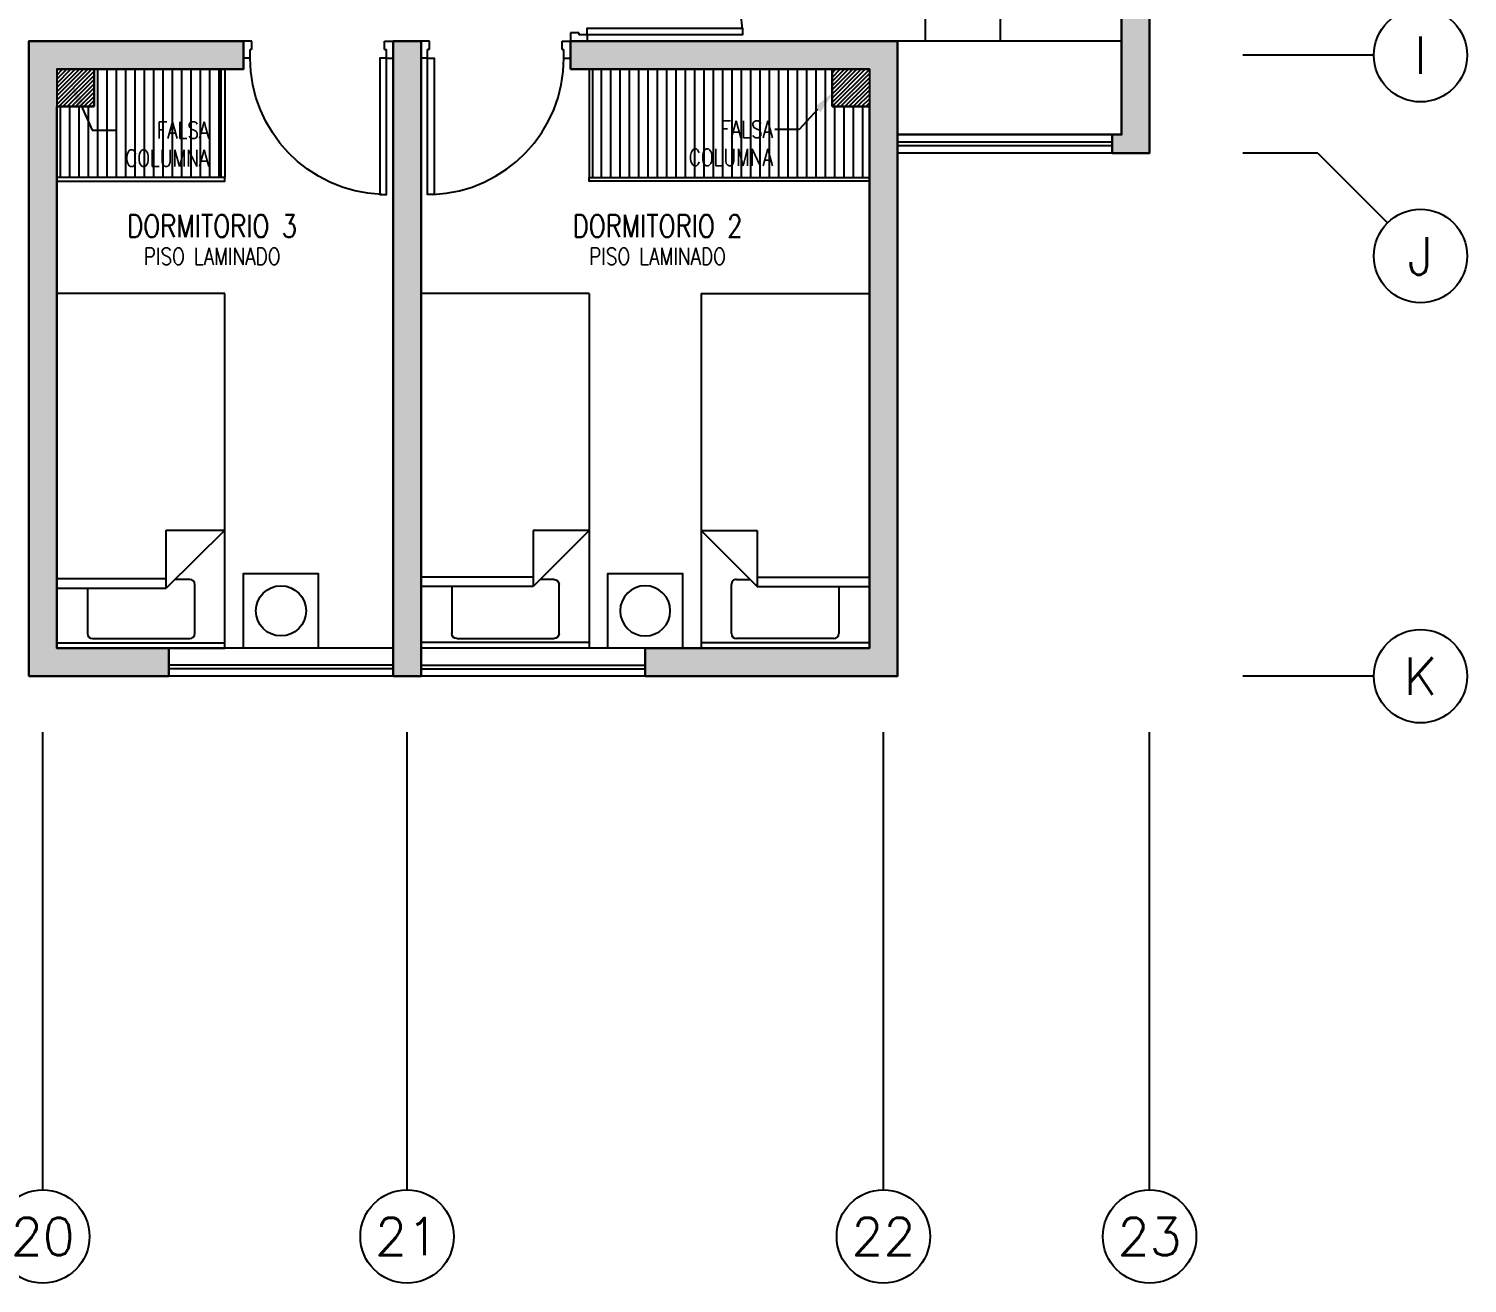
# Model space of a CAD drawing. Header units: millimetres. Extents: x -3 to 53, y -269 to 39.
# Drawn here: x 44.05 to 51.75, y -69.5 to -62.79 of the extents above; entities that cross this region are included whole.
import ezdxf
from ezdxf import colors
from ezdxf.entities.mleader import LeaderData, LeaderLine
from ezdxf.enums import TextEntityAlignment as Align
from ezdxf.math import Vec2, Vec3

# ---------------------------------------------------------------- set-up
doc = ezdxf.new("R2010")
doc.units = ezdxf.units.MM
doc.header["$LTSCALE"] = 15
for name, pattern in [('HIDDEN2', [0.1875, 0.125, -0.0625]), ('PHANTOM', [63.5, 31.75, -6.35, 6.35, -6.35, 6.35, -6.35]), ('PHANTOM2', [1.25, 0.625, -0.125, 0.125, -0.125, 0.125, -0.125])]:
    doc.linetypes.add(name, pattern=pattern)
doc.layers.get('0').update_dxf_attribs({"color": 250})
for name, color, linetype in [('A-EJES', 251, 'PHANTOM'), ('A-EST HATCH', 250, 'Continuous'), ('A-EST PLACAS', 250, 'Continuous'), ('A-EST VIGAS', 250, 'HIDDEN2'), ('A-HATCH', 250, 'Continuous'), ('A-MOBILIARIO', 250, 'Continuous'), ('A-MURO BAJO', 251, 'Continuous'), ('A-TEXTO-ACABADO PISO', 250, 'Continuous'), ('A-TEXTO-AMBIENTE', 252, 'Continuous'), ('A-TEXTO-INDICACIONES', 250, 'Continuous'), ('DLP_MOBILIARIO FIJO', 250, 'Continuous')]:
    doc.layers.add(name, color=color, linetype=linetype)
doc.layers.add('A-MUROS', color=252, linetype='Continuous', lineweight=30)
doc.styles.add('ROMANS', font='romans.shx', dxfattribs={"width": 0.8})

# ---------------------------------------------------------------- blocks, each defined once
blk = doc.blocks.new('EST.PT')
at = {"layer": 'A-EST HATCH'}
h = blk.add_hatch(color=256, dxfattribs=at)
h.dxf.hatch_style = 1
h.paths.add_polyline_path([(39.55, -2.74), (39.55, 3.325), (38.05, 3.325), (38.05, 2.575), (37.9, 2.575), (37.9, 3.525), (39.7, 3.525), (39.7, 2.65), (41.2, 2.65), (41.2, 3.15), (41.35, 3.15), (41.35, 2.45), (39.7, 2.45), (39.7, -2.74)])
h.paths.add_polyline_path([(18.45, 7.325), (20.05, 7.325), (20.05, 10.425), (18.85, 10.425), (18.85, 10.575), (20.2, 10.575), (20.2, 7.175), (18.45, 7.175)])
h.paths.add_polyline_path([(17.65, 10.575), (17.5, 10.575), (17.5, 7.175), (17.65, 7.175)])
h.paths.add_polyline_path([(12.15, 11.05), (11.85, 11.05), (11.85, 10.9), (12, 10.9), (12, 7.825), (12.15, 7.825)])
h.paths.add_polyline_path([(15.1, 10.425), (15.1, 7.325), (16.7, 7.325), (16.7, 7.175), (14.95, 7.175), (14.95, 10.575), (16.3, 10.575), (16.3, 10.425)])
h.paths.add_polyline_path([(5.85, 10.9), (5.25, 10.9), (5.25, 11.05), (6, 11.05), (6, 7.65), (4.85, 7.65), (4.85, 7.8), (5.85, 7.8)])
h.paths.add_polyline_path([(4.05, 11.05), (4.05, 7.65), (3.9, 7.65), (3.9, 11.05)])
h.paths.add_polyline_path([(3.1, 7.8), (1.5, 7.8), (1.5, 10.9), (2.7, 10.9), (2.7, 11.05), (1.35, 11.05), (1.35, 7.65), (3.1, 7.65)])
h.paths.add_polyline_path([(5.85, -2.65), (5.25, -2.65), (5.25, -2.8), (6, -2.8), (6, 0.6), (4.85, 0.6), (4.85, 0.45), (5.85, 0.45)])
h.paths.add_polyline_path([(4.05, -2.8), (4.05, 0.6), (3.9, 0.6), (3.9, -2.8)])
h.paths.add_polyline_path([(3.1, 0.45), (1.5, 0.45), (1.5, -2.65), (2.7, -2.65), (2.7, -2.8), (1.35, -2.8), (1.35, 0.6), (3.1, 0.6)])
h.paths.add_polyline_path([(8.7, 0.7), (8.85, 0.7), (8.85, -2.65), (9, -2.65), (9, -2.8), (8.7, -2.8)])
h.paths.add_polyline_path([(18.45, 0.925), (20.05, 0.925), (20.05, -2.175), (18.85, -2.175), (18.85, -2.325), (20.2, -2.325), (20.2, 1.075), (18.45, 1.075)])
h.paths.add_polyline_path([(17.65, -2.325), (17.5, -2.325), (17.5, 1.075), (17.65, 1.075)])
h.paths.add_polyline_path([(12.15, -2.8), (11.85, -2.8), (11.85, -2.65), (12, -2.65), (12, 0.425), (12.15, 0.425)])
h.paths.add_polyline_path([(15.1, -2.175), (15.1, 0.925), (16.7, 0.925), (16.7, 1.075), (14.95, 1.075), (14.95, -2.325), (16.3, -2.325), (16.3, -2.175)])
h.paths.add_polyline_path([(31.6, 7.325), (30, 7.325), (30, 10.425), (31.2, 10.425), (31.2, 10.575), (29.85, 10.575), (29.85, 7.175), (31.6, 7.175)])
h.paths.add_polyline_path([(32.4, 10.575), (32.55, 10.575), (32.55, 7.175), (32.4, 7.175)])
h.paths.add_polyline_path([(38.2, 11.05), (38.2, 10.9), (38.05, 10.9), (38.05, 7.825), (37.9, 7.825), (37.9, 11.05)])
h.paths.add_polyline_path([(34.95, 10.425), (34.95, 7.325), (33.35, 7.325), (33.35, 7.175), (35.1, 7.175), (35.1, 10.575), (33.75, 10.575), (33.75, 10.425)])
h.paths.add_polyline_path([(39.7, 5.8), (41.35, 5.8), (41.35, 5.1), (41.2, 5.1), (41.2, 5.6), (39.7, 5.6), (39.7, 4.725), (37.9, 4.725), (37.9, 5.675), (38.05, 5.675), (38.05, 4.925), (39.55, 4.925), (39.55, 10.99), (39.7, 10.99)])
h.paths.add_polyline_path([(44.2, 10.9), (44.8, 10.9), (44.8, 11.05), (44.05, 11.05), (44.05, 7.65), (45.2, 7.65), (45.2, 7.8), (44.2, 7.8)])
h.paths.add_polyline_path([(46, 11.05), (46, 7.65), (46.15, 7.65), (46.15, 11.05)])
h.paths.add_polyline_path([(46.95, 7.8), (48.55, 7.8), (48.55, 10.9), (47.35, 10.9), (47.35, 11.05), (48.7, 11.05), (48.7, 7.65), (46.95, 7.65)])
h.paths.add_polyline_path([(46, -2.8), (46, 0.6), (46.15, 0.6), (46.15, -2.8)])
h.paths.add_polyline_path([(46.95, 0.45), (48.55, 0.45), (48.55, -2.65), (47.35, -2.65), (47.35, -2.8), (48.7, -2.8), (48.7, 0.6), (46.95, 0.6)])
h.paths.add_polyline_path([(41.35, 0.7), (41.2, 0.7), (41.2, -2.65), (41.05, -2.65), (41.05, -2.8), (41.35, -2.8)])
h.paths.add_polyline_path([(31.6, 0.925), (30, 0.925), (30, -2.175), (31.2, -2.175), (31.2, -2.325), (29.85, -2.325), (29.85, 1.075), (31.6, 1.075)])
h.paths.add_polyline_path([(32.4, -2.325), (32.55, -2.325), (32.55, 1.075), (32.4, 1.075)])
h.paths.add_polyline_path([(37.9, -2.8), (38.2, -2.8), (38.2, -2.65), (38.05, -2.65), (38.05, 0.425), (37.9, 0.425)])
h.paths.add_polyline_path([(34.95, -2.175), (34.95, 0.925), (33.35, 0.925), (33.35, 1.075), (35.1, 1.075), (35.1, -2.325), (33.75, -2.325), (33.75, -2.175)])
h.paths.add_polyline_path([(10.35, 3.525), (12.15, 3.525), (12.15, 2.575), (12, 2.575), (12, 3.325), (10.5, 3.325), (10.5, -2.74), (10.35, -2.74), (10.35, 2.45), (8.7, 2.45), (8.7, 3.15), (8.85, 3.15), (8.85, 2.65), (10.35, 2.65)])
h.paths.add_polyline_path([(44.05, -2.8), (44.05, 0.6), (45.2, 0.6), (45.2, 0.45), (44.2, 0.45), (44.2, -2.65), (44.8, -2.65), (44.8, -2.8)])
h.paths.add_polyline_path([(46.9532, 5.55), (47.1, 5.55), (47.1, 6.75), (44.95, 6.75), (44.95, 6.6), (45.4, 6.6), (45.4, 5), (45.6, 5), (45.6, 6.6), (46.95, 6.6), (46.95, 5.55)], flags=17)
h.paths.add_polyline_path([(46.9532, 2.7), (47.1, 2.7), (47.1, 1.5), (44.95, 1.5), (44.95, 1.65), (45.4, 1.65), (45.4, 3.25), (45.6, 3.25), (45.6, 1.65), (46.95, 1.65), (46.95, 2.7)], flags=17)
h.paths.add_polyline_path([(41.1999, 4.2), (44.05, 4.2), (44.05, 6.75), (44.2, 6.75), (44.2, 4.2), (46.95, 4.2), (46.95, 4.8), (47.1, 4.8), (47.1, 4.2), (49.9, 4.2), (49.9, 8.15), (49.85, 8.15), (49.85, 8.25), (50.05, 8.25), (50.05, 0), (49.85, 0), (49.85, 0.1), (49.9, 0.1), (49.9, 4.05), (47.1, 4.05), (47.1, 3.45), (46.95, 3.45), (46.95, 4.05), (44.2, 4.05), (44.2, 1.5), (44.05, 1.5), (44.05, 4.05), (41.1999, 4.05)])
h.paths.add_polyline_path([(41.35, 11.05), (41.35, 7.55), (41.2, 7.55), (41.2, 10.9), (41.05, 10.9), (41.05, 11.05)])
h.paths.add_polyline_path([(10.35, 10.99), (10.35, 5.8), (8.7, 5.8), (8.7, 5.1), (8.85, 5.1), (8.85, 5.6), (10.35, 5.6), (10.35, 4.725), (12.15, 4.725), (12.15, 5.675), (12, 5.675), (12, 4.925), (10.5, 4.925), (10.5, 10.99)])
h.paths.add_polyline_path([(2.95, 4.2), (0.15, 4.2), (0.15, 8.15), (0.2, 8.15), (0.2, 8.25), (0, 8.25), (0, 0), (0.2, 0), (0.2, 0.1), (0.15, 0.1), (0.15, 4.05), (2.95, 4.05), (2.95, 3.45), (3.1, 3.45), (3.1, 4.05), (5.85, 4.05), (5.85, 1.5), (6, 1.5), (6, 4.05), (8.8501, 4.05), (8.8501, 4.2), (6, 4.2), (6, 6.75), (5.85, 6.75), (5.85, 4.2), (3.1, 4.2), (3.1, 4.8), (2.95, 4.8)])
h.paths.add_polyline_path([(8.7, 11.05), (9, 11.05), (9, 10.9), (8.85, 10.9), (8.85, 7.55), (8.7, 7.55)])
h.paths.add_polyline_path([(3.0968, 5.55), (2.95, 5.55), (2.95, 6.75), (5.1, 6.75), (5.1, 6.6), (4.65, 6.6), (4.65, 5), (4.45, 5), (4.45, 6.6), (3.1, 6.6), (3.1, 5.55)], flags=17)
h.paths.add_polyline_path([(3.0968, 2.7), (2.95, 2.7), (2.95, 1.5), (5.1, 1.5), (5.1, 1.65), (4.65, 1.65), (4.65, 3.25), (4.45, 3.25), (4.45, 1.65), (3.1, 1.65), (3.1, 2.7)], flags=17)
h.paths.add_polyline_path([(23.35, 4.725), (23.2, 4.725), (23.2, 8.425), (23.35, 8.425)])
h.paths.add_polyline_path([(27.6, 4.725), (37, 4.725), (37, 4.875), (33.45, 4.875), (33.45, 6.275), (33.25, 6.275), (33.25, 4.875), (30.35, 4.875), (30.35, 6.275), (30.2, 6.275), (30.2, 4.875), (27.8, 4.875), (27.8, 6.125), (29.45, 6.125), (29.45, 6.275), (27.175, 6.275), (27.175, 6.125), (27.6, 6.125)])
h.paths.add_polyline_path([(27.15, 4.725), (25.15, 4.725), (25.15, 4.875), (27, 4.875), (27, 8.275), (25.15, 8.275), (25.15, 8.425), (27, 8.425), (27, 10.575), (27.85, 10.575), (27.85, 10.425), (27.15, 10.425)])
h.paths.add_polyline_path([(22.45, 6.125), (22.45, 4.725), (13.05, 4.725), (13.05, 4.875), (16.6, 4.875), (16.6, 6.275), (16.8, 6.275), (16.8, 4.875), (19.7, 4.875), (19.7, 6.275), (19.85, 6.275), (19.85, 4.875), (22.25, 4.875), (22.25, 6.125), (20.6, 6.125), (20.6, 6.275), (22.845, 6.275), (22.845, 6.125)])
h.paths.add_polyline_path([(22.87, 10.425), (22.2, 10.425), (22.2, 10.575), (23.02, 10.575), (23.02, 4.725), (22.87, 4.725)])
h.paths.add_polyline_path([(23.02, 1.95), (23.02, -2.325), (22.2, -2.325), (22.2, -2.175), (22.87, -2.175), (22.87, 1.95)])
h.paths.add_polyline_path([(21.05, 1.975), (21.05, 2.125), (22.82, 2.125), (22.82, 3.375), (20.3, 3.375), (20.3, 1.975), (20.15, 1.975), (20.15, 3.375), (16.8, 3.375), (16.8, 1.975), (16.6, 1.975), (16.6, 3.375), (13.05, 3.375), (13.05, 3.525), (23.02, 3.525), (23.02, 1.975)])
h.paths.add_polyline_path([(27, 1.95), (27, -1.775), (23.35, -1.775), (23.35, 0.875), (25.7, 0.875), (25.7, 1.425), (26, 1.425), (26, 1.575), (25.55, 1.575), (25.55, 1.025), (23.35, 1.025), (23.35, 3.375), (26, 3.375), (26, 3.525), (23.2, 3.525), (23.2, -1.925), (27, -1.925), (27, -2.325), (27.85, -2.325), (27.85, -2.175), (27.15, -2.175), (27.15, 1.95)])
h.paths.add_polyline_path([(29, 1.975), (29, 2.125), (27.2, 2.125), (27.2, 3.375), (29.75, 3.375), (29.75, 1.975), (29.9, 1.975), (29.9, 3.375), (33.25, 3.375), (33.25, 1.975), (33.45, 1.975), (33.45, 3.375), (37, 3.375), (37, 3.525), (27, 3.525), (27, 1.975)])
at = {"layer": 'A-EST PLACAS'}
blk.add_lwpolyline([(50.05, 8.25), (50.05, 0), (49.85, 0), (49.85, 0.1), (49.9, 0.1), (49.9, 4.05), (47.1, 4.05), (47.1, 3.45), (46.95, 3.45), (46.95, 4.05), (44.2, 4.05), (44.2, 1.5), (44.05, 1.5), (44.05, 4.05), (41.1999, 4.05), (41.1999, 4.2)], dxfattribs=at)
for points in [[(44.05, -2.8), (44.05, 0.6), (45.2, 0.6), (45.2, 0.45), (44.2, 0.45), (44.2, -2.65), (44.8, -2.65), (44.8, -2.8)], [(46, -2.8), (46, 0.6), (46.15, 0.6), (46.15, -2.8)], [(46.95, 0.45), (48.55, 0.45), (48.55, -2.65), (47.35, -2.65), (47.35, -2.8), (48.7, -2.8), (48.7, 0.6), (46.95, 0.6)]]:
    blk.add_lwpolyline(points, close=True, dxfattribs=at)
at = {"layer": 'A-EST VIGAS'}
for p, q in [((49.85, 0), (48.7, 0)), ((46, -2.8), (44.8, -2.8)), ((47.35, -2.8), (46.15, -2.8))]:
    blk.add_line(p, q, dxfattribs=at)
blk = doc.blocks.new('A$C77AB7FBD')
at = {"linetype": 'Continuous'}
for p, q in [((0, 0), (0, 1.9)), ((0.9, 1.9), (0, 1.9)), ((0.9, 1.87), (0, 1.87)), ((0.1908, 1.8487), (0.7119, 1.8487)), ((0.9, 0), (0.9, 1.9)), ((0.164, 1.57), (0.164, 1.8219)), ((0.7386, 1.8219), (0.7386, 1.5585)), ((0.6, 1.57), (0, 1.57)), ((0.6, 1.27), (0.6, 1.57)), ((0.9, 1.27), (0.6, 1.57)), ((0.6, 1.52), (0, 1.52)), ((0.7119, 1.5317), (0.6383, 1.5317)), ((0.9, 1.27), (0.6, 1.27)), ((0.9, 0), (0, 0))]:
    blk.add_line(p, q, dxfattribs=at)
for centre, start, end in [((0.1908, 1.8219), 90, 180), ((0.7119, 1.8219), 0, 90), ((0.7119, 1.5585), 270, 0)]:
    blk.add_arc(centre, 0.0267, start, end, dxfattribs=at)
blk = doc.blocks.new('A$C2EBA15F5')
blk.add_lwpolyline([(0, 0.4), (0, 0), (0.4, 0), (0.4, 0.4)], close=True)
blk.add_circle((0.2, 0.2), 0.1344)
blk = doc.blocks.new('CAMA PROYECCION')
for p, q in [((37.495, 40.6423, 0), (37.495, 38.771, 0)), ((38.3949, 40.6423, 0), (37.495, 40.6423, 0)), ((38.3949, 38.771, 0), (38.3949, 40.6423, 0)), ((38.0806, 39.3741, 0), (38.3949, 39.3741, 0)), ((38.3949, 39.3741, 0), (38.0806, 39.0644, 0)), ((38.0806, 39.0644, 0), (38.0806, 39.3741, 0)), ((38.0806, 39.1133, 0), (37.495, 39.1133, 0)), ((37.495, 39.0644, 0), (38.0806, 39.0644, 0)), ((37.659, 39.0644, 0), (37.659, 38.8203, 0)), ((38.2069, 39.1106, 0), (38.1275, 39.1106, 0)), ((38.2336, 38.8203, 0), (38.2336, 39.0838, 0)), ((37.495, 38.7423, 0), (37.495, 38.9974, 0)), ((38.3949, 38.7423, 0), (38.3949, 38.9974, 0)), ((37.495, 38.771, 0), (38.3949, 38.771, 0)), ((37.495, 38.7423, 0), (38.3949, 38.7423, 0)), ((37.6857, 38.7936, 0), (38.2069, 38.7936, 0))]:
    blk.add_line(p, q)
at = {"elevation": 0}
blk.add_lwpolyline([(38.495, 38.7423), (38.495, 39.1423), (38.895, 39.1423), (38.895, 38.7423)], close=True, dxfattribs=at)
blk.add_circle((38.695, 38.9423, 0), 0.1344)
for centre, start, end in [((38.2069, 39.0838, 0), 0, 90), ((37.6857, 38.8203, 0), 180, 270), ((38.2069, 38.8203, 0), 270, 0)]:
    blk.add_arc(centre, 0.0267, start, end)
blk = doc.blocks.new('*U141')
for p, q in [((0.01, 0.755), (0.01, 0.8)), ((0.1, 0.765), (0.1, 0.8)), ((0.055, 0.755), (0.01, 0.755)), ((0.1, 0.765), (0.055, 0.765)), ((0.055, 0.755), (0.055, 0.765)), ((0.055, 0.045), (0.01, 0.045)), ((0.01, 0.045), (0.01, 0)), ((0.055, 0.045), (0.055, 0.035)), ((0.1, 0.035), (0.055, 0.035)), ((0.1, 0.035), (0.1, 0))]:
    blk.add_line(p, q)
blk.add_lwpolyline([(0.83, 0.07), (0.83, 0.035), (0.1, 0.035), (0.1, 0.07)], close=True)
at = {"linetype": 'HIDDEN2'}
blk.add_arc((0.0996, 0.034), 0.731, 2.23015, 89.96723, dxfattribs=at)
blk = doc.blocks.new('*U140')
for p, q in [((0.01, 0.855), (0.01, 0.9)), ((0.055, 0.855), (0.01, 0.855)), ((0.1, 0.865), (0.055, 0.865)), ((0.055, 0.855), (0.055, 0.865)), ((0.1, 0.865), (0.1, 0.9)), ((0.055, 0.045), (0.01, 0.045)), ((0.01, 0.045), (0.01, 0)), ((0.055, 0.045), (0.055, 0.035)), ((0.1, 0.035), (0.055, 0.035)), ((0.1, 0.035), (0.1, 0))]:
    blk.add_line(p, q)
blk.add_lwpolyline([(0.93, 0.07), (0.93, 0.035), (0.1, 0.035), (0.1, 0.07)], close=True)
at = {"linetype": 'HIDDEN2'}
blk.add_arc((0.0995, 0.0339), 0.8311, 2.23015, 89.96723, dxfattribs=at)
blk = doc.blocks.new('Ejes_Torre G')
at = {"layer": 'A-EJES', "linetype": 'PHANTOM2', "ltscale": 0.5}
blk.add_line((50.9504, 2.8), (51.3236, 2.4268), dxfattribs=at)
for points in [[(51.2504, 3.325), (50.55, 3.325)], [(50.9504, 2.8), (50.55, 2.8)], [(51.2504, 0), (50.55, 0)], [(44.125, -2.75), (44.125, -0.3)], [(46.075, -2.75), (46.075, -0.3)], [(48.625, -2.75), (48.625, -0.3)], [(50.05, -2.75), (50.05, -0.3)]]:
    blk.add_lwpolyline(points, dxfattribs=at)
at = {"layer": 'A-EJES', "linetype": 'Continuous'}
for centre in [(51.5004, 3.325), (51.5004, 2.25), (51.5004, 0), (44.125, -3), (46.075, -3), (48.625, -3), (50.05, -3)]:
    blk.add_circle(centre, 0.25, dxfattribs=at)
at = {"layer": 'A-EJES', "linetype": 'Continuous', "style": 'ROMANS'}
for s, p in [('I', (51.5004, 3.325)), ('J', (51.5004, 2.25)), ('K', (51.5004, 0))]:
    blk.add_text(s, height=0.2, rotation=0, dxfattribs=at).set_placement(p, align=Align.MIDDLE_CENTER)
for s, p in [('20', (44.125, -3)), ('21', (46.075, -3)), ('22', (48.625, -3)), ('23', (50.05, -3))]:
    blk.add_text(s, height=0.2, dxfattribs=at).set_placement(p, align=Align.MIDDLE_CENTER)

msp = doc.modelspace()

# ---------------------------------------------------------------- hatches: boundary and pattern name
at = {"layer": 'A-HATCH'}
h = msp.add_hatch(dxfattribs=at)
h.set_pattern_fill('ANSI31', color=256, scale=0.005)
h.set_pattern_definition([(45, (-52.640966, -42.503874), (-0.0112253202, 0.0112253202), [])])
h.paths.add_polyline_path([(44.2, -63.2039), (44.4, -63.2039), (44.4, -63.0039), (44.2, -63.0039)])
h = msp.add_hatch(dxfattribs=at)
h.set_pattern_fill('ANSI31', color=256, scale=0.005)
h.set_pattern_definition([(45, (-50.05, -42.503874), (-0.0112253202, 0.0112253202), [])])
h.paths.add_polyline_path([(48.55, -63.2039), (48.35, -63.2039), (48.35, -63.0039), (48.55, -63.0039)])
at = {"layer": 'DLP_MOBILIARIO FIJO'}
h = msp.add_hatch(dxfattribs=at)
h.set_pattern_fill('_USER', color=256, scale=0.05, angle=270, pattern_type=0)
h.set_pattern_definition([(270, (-65.03, -5.07391), (0.05, -9e-18), [])])
h.paths.add_polyline_path([(44.2, -63.5839), (45.08, -63.5839), (45.08, -63.0039), (44.4, -63.0039), (44.4, -63.2039), (44.2, -63.2039)])
h = msp.add_hatch(dxfattribs=at)
h.set_pattern_fill('_USER', color=256, scale=0.05, angle=270, pattern_type=0)
h.set_pattern_definition([(270, (-9542.434855, -4979.66969), (0.05, -9e-18), [])])
h.paths.add_polyline_path([(48.55, -63.5839), (48.55, -63.2039), (48.35, -63.2039), (48.35, -63.0039), (47.07, -63.0039), (47.07, -63.5839)])

# ---------------------------------------------------------------- linework, layer by layer
at = {"layer": 'A-MOBILIARIO'}
for points in [[(49.25, -62.6539), (49.25, -62.8539), (48.85, -62.8539), (48.85, -62.6539)], [(48.7, -62.8539), (48.7, -63.3539), (49.9, -63.3539), (49.9, -62.8539)]]:
    msp.add_lwpolyline(points, close=True, dxfattribs=at)
at = {"layer": 'A-MURO BAJO'}
for p, q in [((49.85, -63.3539), (48.7, -63.3539)), ((49.85, -63.4539), (48.7, -63.4539)), ((46, -66.1039), (44.8, -66.1039)), ((47.35, -66.1039), (46.15, -66.1039)), ((46, -66.2539), (44.8, -66.2539)), ((47.35, -66.2539), (46.15, -66.2539))]:
    msp.add_line(p, q, dxfattribs=at)
at = {"layer": 'A-MUROS'}
for p, q in [((50.05, -55.2039, 0), (50.05, -63.4539, 0)), ((44.05, -62.8539), (45.2, -62.8539)), ((44.05, -62.8539), (44.05, -66.2539)), ((45.2, -62.8539), (45.2, -63.0039)), ((46, -62.8539), (46.15, -62.8539)), ((46, -62.8539), (46, -66.2539)), ((46.15, -62.8539), (46.15, -66.2539)), ((46.95, -62.8539), (48.7, -62.8539)), ((46.95, -62.8539), (46.95, -63.0039)), ((48.7, -62.8539), (48.7, -66.2539)), ((44.4, -63.0039), (45.2, -63.0039)), ((44.4, -63.0039), (44.4, -63.2039)), ((46.95, -63.0039), (48.35, -63.0039)), ((48.35, -63.0039), (48.35, -63.2039)), ((44.2, -63.2039), (44.2, -66.1039)), ((44.4, -63.2039), (44.2, -63.2039)), ((48.35, -63.2039), (48.55, -63.2039)), ((48.55, -63.2039), (48.55, -66.1039)), ((50.05, -63.4539, 0), (49.85, -63.4539, 0)), ((44.2, -66.1039), (44.8, -66.1039)), ((44.8, -66.1039), (44.8, -66.2539)), ((47.35, -66.1039), (48.55, -66.1039)), ((47.35, -66.1039), (47.35, -66.2539)), ((44.05, -66.2539), (44.8, -66.2539)), ((46, -66.2539), (46.15, -66.2539)), ((47.35, -66.2539), (48.7, -66.2539))]:
    msp.add_line(p, q, dxfattribs=at)
at = {"layer": 'A-MUROS', "elevation": 0}
msp.add_lwpolyline([(49.85, -63.4539), (49.85, -63.3539), (49.9, -63.3539), (49.9, -59.4039)], dxfattribs=at)
at = {"layer": 'DLP_MOBILIARIO FIJO'}
for p, q in [((49.85, -63.3939), (48.7, -63.3939)), ((49.85, -63.4139), (48.7, -63.4139)), ((46, -66.1939), (44.8, -66.1939)), ((46, -66.2139), (44.8, -66.2139)), ((46.15, -66.1939), (47.35, -66.1939)), ((46.15, -66.2139), (47.35, -66.2139))]:
    msp.add_line(p, q, dxfattribs=at)
msp.add_lwpolyline([(44.2, -63.0039), (45.1, -63.0039)], dxfattribs=at)
at = {"layer": 'DLP_MOBILIARIO FIJO', "elevation": 0}
for points in [[(44.2, -63.0039), (44.2, -63.6039), (45.1, -63.6039), (45.1, -63.5839), (44.2, -63.5839)], [(45.08, -63.5839), (45.08, -63.0039)], [(45.1, -63.0039), (45.1, -63.5839)], [(48.55, -63.0039), (47.05, -63.0039), (47.05, -63.5839)], [(48.55, -63.0039), (48.55, -63.6039), (47.05, -63.6039), (47.05, -63.5839), (48.55, -63.5839)], [(47.07, -63.5839), (47.07, -63.0039)]]:
    msp.add_lwpolyline(points, dxfattribs=at)

# ---------------------------------------------------------------- block references
at = {"layer": 'A-EST PLACAS'}
msp.add_blockref('EST.PT', (0, -63.4539), dxfattribs=at)
at = {"layer": 'A-MOBILIARIO'}
for name, p in [('*U140', (46.94, -62.8539)), ('CAMA PROYECCION', (6.705, -104.8462, 0))]:
    msp.add_blockref(name, p, dxfattribs=at)
at = {"layer": 'A-MOBILIARIO', "xscale": -1}
for name, p, rotation in [('*U141', (46, -62.8439), 90), ('A$C77AB7FBD', (46.15, -64.2039), 180)]:
    msp.add_blockref(name, p, dxfattribs=dict(at, rotation=rotation))
at = {"layer": 'A-MOBILIARIO'}
for name, p, rotation in [('*U141', (46.15, -62.8439), 270), ('A$C77AB7FBD', (48.55, -64.2039), 180)]:
    msp.add_blockref(name, p, dxfattribs=dict(at, rotation=rotation))
at = {"layer": 'A-MOBILIARIO', "extrusion": (0, 0, -1), "zscale": -1, "rotation": 180}
msp.add_blockref('A$C2EBA15F5', (-47.15, -65.7039), dxfattribs=at)
at = {"layer": 'A-MUROS'}
msp.add_blockref('Ejes_Torre G', (0, -66.2539), dxfattribs=at)

# ---------------------------------------------------------------- texts
at = {"layer": 'A-TEXTO-ACABADO PISO', "char_height": 0.09, "attachment_point": 2, "rotation": 359.99998, "style": 'ROMANS'}
for insert in [(45.0318, -63.9608), (47.4158, -63.9608)]:
    msp.add_mtext_dynamic_manual_height_columns('PISO LAMINADO', width=1.20225, gutter_width=12.5, heights=[0], dxfattribs=dict(at, insert=insert))
at = {"layer": 'A-TEXTO-AMBIENTE', "style": 'ROMANS', "width": 0.8}
for s, p in [('DORMITORIO 3', (45.0316, -63.9038)), ('DORMITORIO 2', (47.4159, -63.9038))]:
    msp.add_text(s, height=0.12, dxfattribs=at).set_placement(p, align=Align.CENTER)

# ---------------------------------------------------------------- leaders
at = {"layer": 'A-TEXTO-INDICACIONES'}
ml = msp.add_multileader_mtext('Standard', dxfattribs=at)
ml.set_content('FALSA COLUMNA', color=256, style='ROMANS')
ml.set_leader_properties(color=7)
ml.build(insert=Vec2(0, 0))
ml.multileader.update_dxf_attribs({"dogleg_length": 1.3073, "arrow_head_size": 0.13, "scale": 0.1})
ctx = ml.context
ctx.base_point, ctx.scale, ctx.char_height, ctx.arrow_head_size, ctx.landing_gap_size, ctx.plane_origin = Vec3(44.52, -63.3305), 0.1, 0.09, 0.13, 0.01, Vec3(45.2414, -64.3138)
ctx.text_align_type = 2
notes = []
notes.append((ctx, [(1, (1, 1, 0), (44.3893, -63.3305), (1, 0), 0.1307, [(0, [(44.2782, -63.0785)], 0, [])])]))
ctx.mtext.insert, ctx.mtext.width, ctx.mtext.defined_height, ctx.mtext.alignment, ctx.mtext.flow_direction = Vec3(45.0169, -63.2855), 0.532149, 0.5349, 3, 5
ml = msp.add_multileader_mtext('Standard', dxfattribs=at)
ml.set_content('FALSA COLUMNA', color=256, style='ROMANS')
ml.set_leader_properties(color=7)
ml.build(insert=Vec2(0, 0))
ml.multileader.update_dxf_attribs({"dogleg_length": 1.3073, "arrow_head_size": 0.13, "scale": 0.1})
ctx = ml.context
ctx.base_point, ctx.scale, ctx.char_height, ctx.arrow_head_size, ctx.landing_gap_size, ctx.plane_origin = Vec3(47.5372, -63.3258), 0.1, 0.09, 0.13, 0.01, Vec3(48.2586, -64.3091)
ctx.text_align_type = 2
notes.append((ctx, [(0, (1, 1, 0), (48.1748, -63.3258), (-1, 0), 0.1307, [(0, [(48.3609, -63.1248)], 0, [])])]))
ctx.mtext.insert, ctx.mtext.width, ctx.mtext.defined_height, ctx.mtext.alignment, ctx.mtext.flow_direction = Vec3(48.0341, -63.2808), 0.532149, 0.5349, 3, 5
for ctx, leaders in notes:
    for number, flags, end, landing, length, lines in leaders:
        leader = LeaderData()
        leader.index, (leader.has_last_leader_line, leader.has_dogleg_vector, leader.attachment_direction) = number, flags
        leader.last_leader_point, leader.dogleg_vector, leader.dogleg_length = Vec3(end), Vec3(landing), length
        for number, points, colour, breaks in lines:
            line = LeaderLine()
            line.index, line.vertices, line.color, line.breaks = number, Vec3.list(points), colors.encode_raw_color(colour), breaks
            leader.lines.append(line)
        ctx.leaders.append(leader)

doc.saveas('drawing.dxf')
